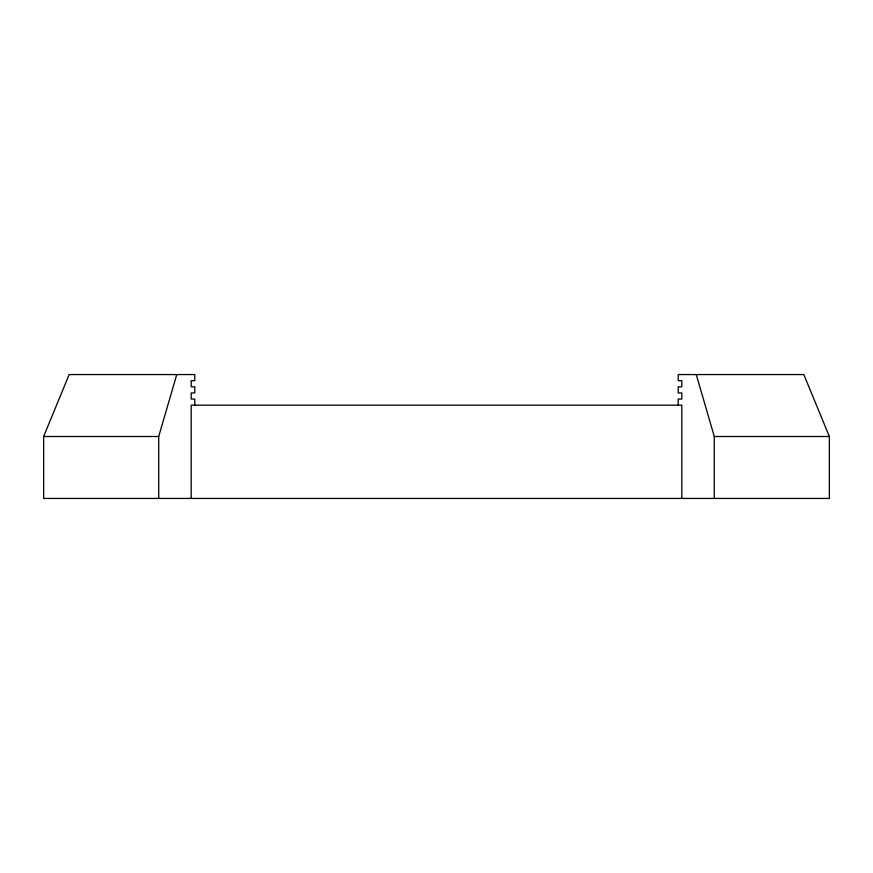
<?xml version="1.0" encoding="UTF-8"?>
<svg xmlns="http://www.w3.org/2000/svg" width="873" height="873" viewBox="0 0 873 873"><rect width="100%" height="100%" fill="white"/><g stroke="black" fill="none" stroke-linecap="round" stroke-linejoin="round"><path stroke-width="1.31" d="M158.711 498.439L158.711 436.5L176.75 374.561M678.212 405.17L678.212 399.048L681.813 399.048L681.813 392.926L678.212 392.926L678.212 386.804L681.813 386.804L681.813 380.683L678.212 380.683L678.212 374.561L803.837 374.561L829.35 436.5L829.35 498.439L43.65 498.439L43.65 436.5L69.163 374.561L194.788 374.561L194.788 380.683L191.187 380.683L191.187 386.804L194.788 386.804L194.788 392.926L191.187 392.926L191.187 399.048L194.788 399.048L194.788 405.17M43.65 436.5L158.711 436.5M696.25 374.561L714.289 436.5L829.35 436.5M714.289 436.5L714.289 498.439M681.813 498.439L681.813 405.17L191.187 405.17L191.187 498.439"/></g></svg>
